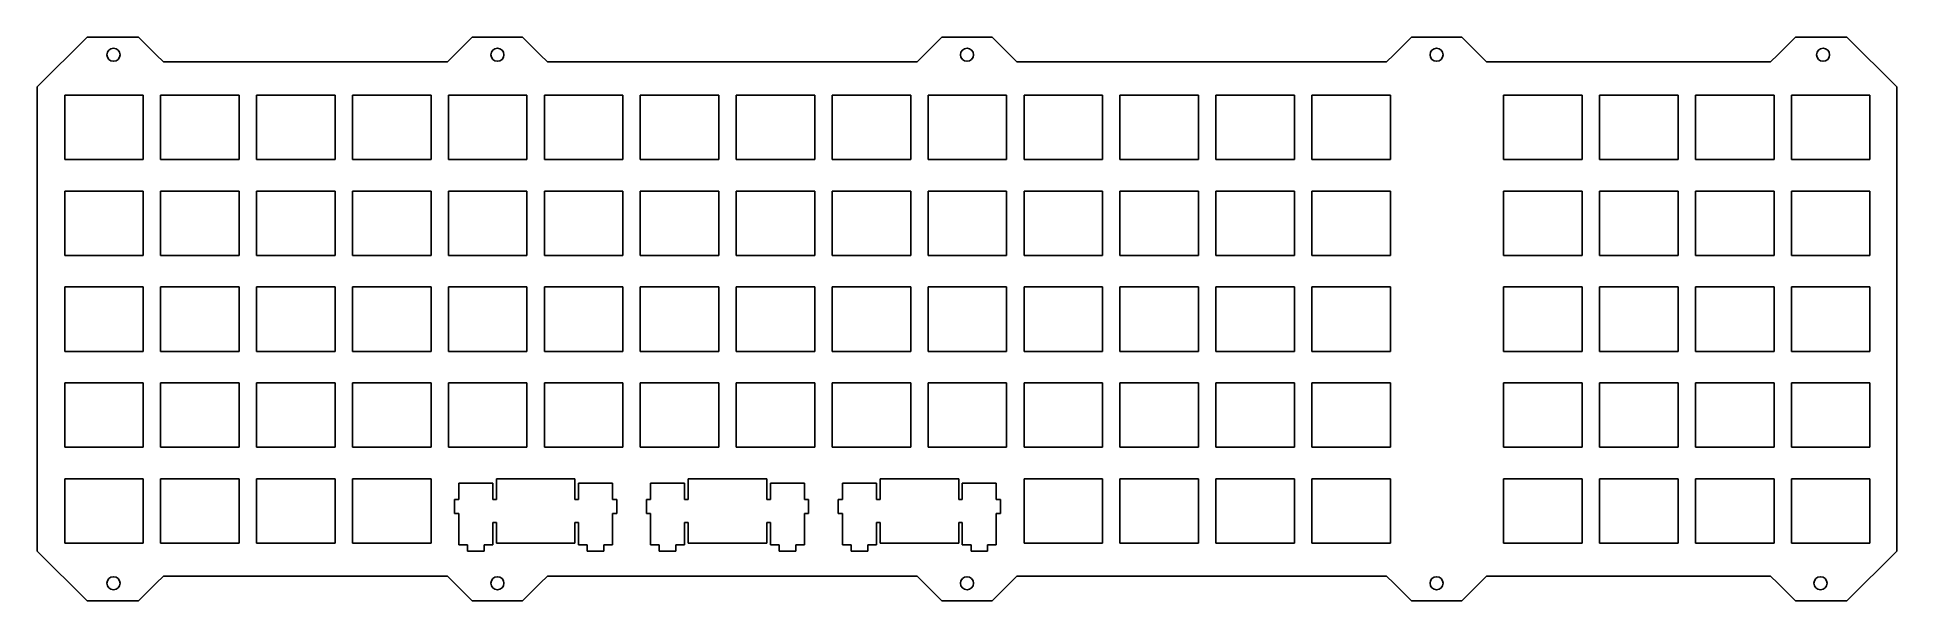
# Model space of a CAD drawing. Extents: x 25 to 394, y 106 to 218.
import ezdxf

# ---------------------------------------------------------------- set-up
doc = ezdxf.new("R2010")
doc.units = 0
doc.header["$LTSCALE"] = 10
doc.layers.get('0').update_dxf_attribs({"linetype": 'CONTINUOUS'})

msp = doc.modelspace()

# ---------------------------------------------------------------- linework, layer by layer
at = {"color": 7, "linetype": 'CONTINUOUS'}
for p, q in [((35, 218), (25.1005, 208.101)), ((35.25, 218), (35, 218)), ((35.25, 218), (45.25, 218)), ((45.25, 218), (48.75, 214.5)), ((108, 214.5), (111.5, 218)), ((111.5, 218), (121.5, 218)), ((121.5, 218), (125, 214.5)), ((201.25, 214.5), (204.75, 218)), ((204.75, 218), (214.75, 218)), ((214.75, 218), (218.25, 214.5)), ((298, 218), (294.5, 214.5)), ((298, 218), (308, 218)), ((308, 218), (311.5, 214.5)), ((374.25, 218), (370.75, 214.5)), ((374.25, 218), (384.25, 218)), ((384.25, 218), (384.5, 218)), ((384.5, 218), (394.398, 208.102)), ((48.75, 214.5), (50.1642, 213.086)), ((108, 214.5), (106.586, 213.086)), ((125, 214.5), (126.414, 213.086)), ((201.25, 214.5), (199.836, 213.086)), ((218.25, 214.5), (219.664, 213.086)), ((294.5, 214.5), (293.086, 213.086)), ((311.5, 214.5), (312.914, 213.086)), ((370.75, 214.5), (369.336, 213.086)), ((50.1642, 213.086), (106.586, 213.086)), ((126.414, 213.086), (199.836, 213.086)), ((219.664, 213.086), (293.086, 213.086)), ((312.914, 213.086), (369.336, 213.086)), ((25.1005, 208.101), (25.1005, 115.899)), ((394.398, 208.102), (394.398, 115.898)), ((30.5704, 206.468), (46.1698, 206.468)), ((30.5704, 193.668), (30.5704, 206.468)), ((46.1698, 206.468), (46.1698, 193.668)), ((49.6204, 206.468), (65.2198, 206.468)), ((49.6204, 193.668), (49.6204, 206.468)), ((65.2198, 206.468), (65.2198, 193.668)), ((68.6703, 206.468), (84.2698, 206.468)), ((68.6703, 193.668), (68.6703, 206.468)), ((84.2698, 206.468), (84.2698, 193.668)), ((87.7203, 206.468), (103.32, 206.468)), ((87.7203, 193.668), (87.7203, 206.468)), ((103.32, 206.468), (103.32, 193.668)), ((106.77, 206.468), (122.368, 206.468)), ((106.77, 193.668), (106.77, 206.468)), ((122.368, 206.468), (122.368, 193.668)), ((125.82, 206.468), (141.418, 206.468)), ((125.82, 193.668), (125.82, 206.468)), ((141.418, 206.468), (141.418, 193.668)), ((144.869, 206.468), (160.47, 206.468)), ((144.869, 193.668), (144.869, 206.468)), ((160.47, 206.468), (160.47, 193.668)), ((163.92, 206.468), (179.52, 206.468)), ((163.92, 193.668), (163.92, 206.468)), ((179.52, 206.468), (179.52, 193.668)), ((182.97, 206.468), (198.57, 206.468)), ((182.97, 193.668), (182.97, 206.468)), ((198.57, 206.468), (198.57, 193.668)), ((202.02, 206.468), (217.62, 206.468)), ((202.02, 193.668), (202.02, 206.468)), ((217.62, 206.468), (217.62, 193.668)), ((221.07, 206.468), (236.67, 206.468)), ((221.07, 193.668), (221.07, 206.468)), ((236.67, 206.468), (236.67, 193.668)), ((240.12, 206.468), (255.72, 206.468)), ((240.12, 193.668), (240.12, 206.468)), ((255.72, 206.468), (255.72, 193.668)), ((259.17, 206.468), (274.77, 206.468)), ((259.17, 193.668), (259.17, 206.468)), ((274.77, 206.468), (274.77, 193.668)), ((278.22, 206.468), (293.82, 206.468)), ((278.22, 193.668), (278.22, 206.468)), ((293.82, 206.468), (293.82, 193.668)), ((316.32, 206.468), (331.92, 206.468)), ((316.32, 193.668), (316.32, 206.468)), ((331.92, 206.468), (331.92, 193.668)), ((335.37, 206.468), (350.97, 206.468)), ((335.37, 193.668), (335.37, 206.468)), ((350.97, 206.468), (350.97, 193.668)), ((354.42, 206.468), (370.02, 206.468)), ((354.42, 193.668), (354.42, 206.468)), ((370.02, 206.468), (370.02, 193.668)), ((373.47, 206.468), (389.07, 206.468)), ((373.47, 193.668), (373.47, 206.468)), ((389.07, 206.468), (389.07, 193.668)), ((46.1698, 193.668), (30.5704, 193.668)), ((65.2198, 193.668), (49.6204, 193.668)), ((84.2698, 193.668), (68.6703, 193.668)), ((103.32, 193.668), (87.7203, 193.668)), ((122.368, 193.668), (106.77, 193.668)), ((141.418, 193.668), (125.82, 193.668)), ((160.47, 193.668), (144.869, 193.668)), ((179.52, 193.668), (163.92, 193.668)), ((198.57, 193.668), (182.97, 193.668)), ((217.62, 193.668), (202.02, 193.668)), ((236.67, 193.668), (221.07, 193.668)), ((255.72, 193.668), (240.12, 193.668)), ((274.77, 193.668), (259.17, 193.668)), ((293.82, 193.668), (278.22, 193.668)), ((331.92, 193.668), (316.32, 193.668)), ((350.97, 193.668), (335.37, 193.668)), ((370.02, 193.668), (354.42, 193.668)), ((389.07, 193.668), (373.47, 193.668)), ((30.5704, 187.418), (46.1698, 187.418)), ((30.5704, 174.618), (30.5704, 187.418)), ((46.1698, 187.418), (46.1698, 174.618)), ((49.6204, 187.418), (65.2198, 187.418)), ((49.6204, 174.618), (49.6204, 187.418)), ((65.2198, 187.418), (65.2198, 174.618)), ((68.6703, 187.418), (84.2698, 187.418)), ((68.6703, 174.618), (68.6703, 187.418)), ((84.2698, 187.418), (84.2698, 174.618)), ((87.7203, 187.418), (103.32, 187.418)), ((87.7203, 174.618), (87.7203, 187.418)), ((103.32, 187.418), (103.32, 174.618)), ((106.77, 187.418), (122.368, 187.418)), ((106.77, 174.618), (106.77, 187.418)), ((122.368, 187.418), (122.368, 174.618)), ((125.82, 187.418), (141.418, 187.418)), ((125.82, 174.618), (125.82, 187.418)), ((141.418, 187.418), (141.418, 174.618)), ((144.869, 187.418), (160.47, 187.418)), ((144.869, 174.618), (144.869, 187.418)), ((160.47, 187.418), (160.47, 174.618)), ((163.92, 187.418), (179.52, 187.418)), ((163.92, 174.618), (163.92, 187.418)), ((179.52, 187.418), (179.52, 174.618)), ((182.97, 187.418), (198.57, 187.418)), ((182.97, 174.618), (182.97, 187.418)), ((198.57, 187.418), (198.57, 174.618)), ((202.02, 187.418), (217.62, 187.418)), ((202.02, 174.618), (202.02, 187.418)), ((217.62, 187.418), (217.62, 174.618)), ((221.07, 187.418), (236.67, 187.418)), ((221.07, 174.618), (221.07, 187.418)), ((236.67, 187.418), (236.67, 174.618)), ((240.12, 187.418), (255.72, 187.418)), ((240.12, 174.618), (240.12, 187.418)), ((255.72, 187.418), (255.72, 174.618)), ((259.17, 187.418), (274.77, 187.418)), ((259.17, 174.618), (259.17, 187.418)), ((274.77, 187.418), (274.77, 174.618)), ((278.22, 187.418), (293.82, 187.418)), ((278.22, 174.618), (278.22, 187.418)), ((293.82, 187.418), (293.82, 174.618)), ((316.32, 187.418), (331.92, 187.418)), ((316.32, 174.618), (316.32, 187.418)), ((331.92, 187.418), (331.92, 174.618)), ((335.37, 187.418), (350.97, 187.418)), ((335.37, 174.618), (335.37, 187.418)), ((350.97, 187.418), (350.97, 174.618)), ((354.42, 187.418), (370.02, 187.418)), ((354.42, 174.618), (354.42, 187.418)), ((370.02, 187.418), (370.02, 174.618)), ((373.47, 187.418), (389.07, 187.418)), ((373.47, 174.618), (373.47, 187.418)), ((389.07, 187.418), (389.07, 174.618)), ((46.1698, 174.618), (30.5704, 174.618)), ((65.2198, 174.618), (49.6204, 174.618)), ((84.2698, 174.618), (68.6703, 174.618)), ((103.32, 174.618), (87.7203, 174.618)), ((122.368, 174.618), (106.77, 174.618)), ((141.418, 174.618), (125.82, 174.618)), ((160.47, 174.618), (144.869, 174.618)), ((179.52, 174.618), (163.92, 174.618)), ((198.57, 174.618), (182.97, 174.618)), ((217.62, 174.618), (202.02, 174.618)), ((236.67, 174.618), (221.07, 174.618)), ((255.72, 174.618), (240.12, 174.618)), ((274.77, 174.618), (259.17, 174.618)), ((293.82, 174.618), (278.22, 174.618)), ((331.92, 174.618), (316.32, 174.618)), ((350.97, 174.618), (335.37, 174.618)), ((370.02, 174.618), (354.42, 174.618)), ((389.07, 174.618), (373.47, 174.618)), ((30.5704, 168.368), (46.1698, 168.368)), ((30.5704, 155.568), (30.5704, 168.368)), ((46.1698, 168.368), (46.1698, 155.568)), ((49.6204, 168.368), (65.2198, 168.368)), ((49.6204, 155.568), (49.6204, 168.368)), ((65.2198, 168.368), (65.2198, 155.568)), ((68.6703, 168.368), (84.2698, 168.368)), ((68.6703, 155.568), (68.6703, 168.368)), ((84.2698, 168.368), (84.2698, 155.568)), ((87.7203, 168.368), (103.32, 168.368)), ((87.7203, 155.568), (87.7203, 168.368)), ((103.32, 168.368), (103.32, 155.568)), ((106.77, 168.368), (122.368, 168.368)), ((106.77, 155.568), (106.77, 168.368)), ((122.368, 168.368), (122.368, 155.568)), ((125.82, 168.368), (141.418, 168.368)), ((125.82, 155.568), (125.82, 168.368)), ((141.418, 168.368), (141.418, 155.568)), ((144.869, 168.368), (160.47, 168.368)), ((144.869, 155.568), (144.869, 168.368)), ((160.47, 168.368), (160.47, 155.568)), ((163.92, 168.368), (179.52, 168.368)), ((163.92, 155.568), (163.92, 168.368)), ((179.52, 168.368), (179.52, 155.568)), ((182.97, 168.368), (198.57, 168.368)), ((182.97, 155.568), (182.97, 168.368)), ((198.57, 168.368), (198.57, 155.568)), ((202.02, 168.368), (217.62, 168.368)), ((202.02, 155.568), (202.02, 168.368)), ((217.62, 168.368), (217.62, 155.568)), ((221.07, 168.368), (236.67, 168.368)), ((221.07, 155.568), (221.07, 168.368)), ((236.67, 168.368), (236.67, 155.568)), ((240.12, 168.368), (255.72, 168.368)), ((240.12, 155.568), (240.12, 168.368)), ((255.72, 168.368), (255.72, 155.568)), ((259.17, 168.368), (274.77, 168.368)), ((259.17, 155.568), (259.17, 168.368)), ((274.77, 168.368), (274.77, 155.568)), ((278.22, 168.368), (293.82, 168.368)), ((278.22, 155.568), (278.22, 168.368)), ((293.82, 168.368), (293.82, 155.568)), ((316.32, 168.368), (331.92, 168.368)), ((316.32, 155.568), (316.32, 168.368)), ((331.92, 168.368), (331.92, 155.568)), ((335.37, 168.368), (350.97, 168.368)), ((335.37, 155.568), (335.37, 168.368)), ((350.97, 168.368), (350.97, 155.568)), ((354.42, 168.368), (370.02, 168.368)), ((354.42, 155.568), (354.42, 168.368)), ((370.02, 168.368), (370.02, 155.568)), ((373.47, 168.368), (389.07, 168.368)), ((373.47, 155.568), (373.47, 168.368)), ((389.07, 168.368), (389.07, 155.568)), ((46.1698, 155.568), (30.5704, 155.568)), ((65.2198, 155.568), (49.6204, 155.568)), ((84.2698, 155.568), (68.6703, 155.568)), ((103.32, 155.568), (87.7203, 155.568)), ((122.368, 155.568), (106.77, 155.568)), ((141.418, 155.568), (125.82, 155.568)), ((160.47, 155.568), (144.869, 155.568)), ((179.52, 155.568), (163.92, 155.568)), ((198.57, 155.568), (182.97, 155.568)), ((217.62, 155.568), (202.02, 155.568)), ((236.67, 155.568), (221.07, 155.568)), ((255.72, 155.568), (240.12, 155.568)), ((274.77, 155.568), (259.17, 155.568)), ((293.82, 155.568), (278.22, 155.568)), ((331.92, 155.568), (316.32, 155.568)), ((350.97, 155.568), (335.37, 155.568)), ((370.02, 155.568), (354.42, 155.568)), ((389.07, 155.568), (373.47, 155.568)), ((30.5704, 149.318), (46.1698, 149.318)), ((30.5704, 136.517), (30.5704, 149.318)), ((46.1698, 149.318), (46.1698, 136.517)), ((49.6204, 149.318), (65.2198, 149.318)), ((49.6204, 136.517), (49.6204, 149.318)), ((65.2198, 149.318), (65.2198, 136.517)), ((68.6703, 149.318), (84.2698, 149.318)), ((68.6703, 136.517), (68.6703, 149.318)), ((84.2698, 149.318), (84.2698, 136.517)), ((87.7203, 149.318), (103.32, 149.318)), ((87.7203, 136.517), (87.7203, 149.318)), ((103.32, 149.318), (103.32, 136.517)), ((106.77, 149.318), (122.368, 149.318)), ((106.77, 136.517), (106.77, 149.318)), ((122.368, 149.318), (122.368, 136.517)), ((125.82, 149.318), (141.418, 149.318)), ((125.82, 136.517), (125.82, 149.318)), ((141.418, 149.318), (141.418, 136.517)), ((144.869, 149.318), (160.47, 149.318)), ((144.869, 136.517), (144.869, 149.318)), ((160.47, 149.318), (160.47, 136.517)), ((163.92, 149.318), (179.52, 149.318)), ((163.92, 136.517), (163.92, 149.318)), ((179.52, 149.318), (179.52, 136.517)), ((182.97, 149.318), (198.57, 149.318)), ((182.97, 136.517), (182.97, 149.318)), ((198.57, 149.318), (198.57, 136.517)), ((202.02, 149.318), (217.62, 149.318)), ((202.02, 136.517), (202.02, 149.318)), ((217.62, 149.318), (217.62, 136.517)), ((221.07, 149.318), (236.67, 149.318)), ((221.07, 136.517), (221.07, 149.318)), ((236.67, 149.318), (236.67, 136.517)), ((240.12, 149.318), (255.72, 149.318)), ((240.12, 136.517), (240.12, 149.318)), ((255.72, 149.318), (255.72, 136.517)), ((259.17, 149.318), (274.77, 149.318)), ((259.17, 136.517), (259.17, 149.318)), ((274.77, 149.318), (274.77, 136.517)), ((278.22, 149.318), (293.82, 149.318)), ((278.22, 136.517), (278.22, 149.318)), ((293.82, 149.318), (293.82, 136.517)), ((316.32, 149.318), (331.92, 149.318)), ((316.32, 136.517), (316.32, 149.318)), ((331.92, 149.318), (331.92, 136.517)), ((335.37, 149.318), (350.97, 149.318)), ((335.37, 136.517), (335.37, 149.318)), ((350.97, 149.318), (350.97, 136.517)), ((354.42, 149.318), (370.02, 149.318)), ((354.42, 136.517), (354.42, 149.318)), ((370.02, 149.318), (370.02, 136.517)), ((373.47, 149.318), (389.07, 149.318)), ((373.47, 136.517), (373.47, 149.318)), ((389.07, 149.318), (389.07, 136.517)), ((46.1698, 136.517), (30.5704, 136.517)), ((65.2198, 136.517), (49.6204, 136.517)), ((84.2698, 136.517), (68.6703, 136.517)), ((103.32, 136.517), (87.7203, 136.517)), ((122.368, 136.517), (106.77, 136.517)), ((141.418, 136.517), (125.82, 136.517)), ((160.47, 136.517), (144.869, 136.517)), ((179.52, 136.517), (163.92, 136.517)), ((198.57, 136.517), (182.97, 136.517)), ((217.62, 136.517), (202.02, 136.517)), ((236.67, 136.517), (221.07, 136.517)), ((255.72, 136.517), (240.12, 136.517)), ((274.77, 136.517), (259.17, 136.517)), ((293.82, 136.517), (278.22, 136.517)), ((331.92, 136.517), (316.32, 136.517)), ((350.97, 136.517), (335.37, 136.517)), ((370.02, 136.517), (354.42, 136.517)), ((389.07, 136.517), (373.47, 136.517)), ((30.5704, 130.268), (46.1698, 130.268)), ((30.5704, 117.468), (30.5704, 130.268)), ((46.1698, 130.268), (46.1698, 117.468)), ((49.6204, 130.268), (65.2198, 130.268)), ((49.6204, 117.468), (49.6204, 130.268)), ((65.2198, 130.268), (65.2198, 117.468)), ((68.6703, 130.268), (84.2698, 130.268)), ((68.6703, 117.468), (68.6703, 130.268)), ((84.2698, 130.268), (84.2698, 117.468)), ((87.7203, 130.268), (103.32, 130.268)), ((87.7203, 117.468), (87.7203, 130.268)), ((103.32, 130.268), (103.32, 117.468)), ((115.569, 129.397), (108.82, 129.397)), ((108.82, 129.397), (108.82, 126.167)), ((115.569, 126.167), (115.569, 129.397)), ((116.295, 130.268), (116.295, 126.167)), ((131.895, 130.268), (116.295, 130.268)), ((131.895, 126.167), (131.895, 130.268)), ((139.369, 129.397), (132.62, 129.397)), ((132.62, 129.397), (132.62, 126.167)), ((139.369, 126.167), (139.369, 129.397)), ((153.669, 129.397), (146.918, 129.397)), ((146.918, 129.397), (146.918, 126.167)), ((153.669, 126.167), (153.669, 129.397)), ((154.394, 130.268), (154.394, 126.167)), ((169.995, 130.268), (154.394, 130.268)), ((169.995, 126.167), (169.995, 130.268)), ((177.469, 129.397), (170.72, 129.397)), ((170.72, 129.397), (170.72, 126.167)), ((177.469, 126.167), (177.469, 129.397)), ((191.769, 129.397), (185.018, 129.397)), ((185.018, 129.397), (185.018, 126.167)), ((191.769, 126.167), (191.769, 129.397)), ((192.494, 130.268), (192.494, 126.167)), ((208.095, 130.268), (192.494, 130.268)), ((208.095, 126.167), (208.095, 130.268)), ((215.569, 129.397), (208.82, 129.397)), ((208.82, 129.397), (208.82, 126.167)), ((215.569, 126.167), (215.569, 129.397)), ((221.069, 130.268), (236.67, 130.268)), ((221.069, 117.468), (221.069, 130.268)), ((236.67, 130.268), (236.67, 117.468)), ((240.119, 130.268), (255.72, 130.268)), ((240.119, 117.468), (240.119, 130.268)), ((255.72, 130.268), (255.72, 117.468)), ((259.17, 130.268), (274.77, 130.268)), ((259.17, 117.468), (259.17, 130.268)), ((274.77, 130.268), (274.77, 117.468)), ((278.22, 130.268), (293.82, 130.268)), ((278.22, 117.468), (278.22, 130.268)), ((293.82, 130.268), (293.82, 117.468)), ((316.32, 130.268), (331.92, 130.268)), ((316.32, 117.468), (316.32, 130.268)), ((331.92, 130.268), (331.92, 117.468)), ((335.37, 130.268), (350.97, 130.268)), ((335.37, 117.468), (335.37, 130.268)), ((350.97, 130.268), (350.97, 117.468)), ((354.42, 130.268), (370.02, 130.268)), ((354.42, 117.468), (354.42, 130.268)), ((370.02, 130.268), (370.02, 117.468)), ((373.47, 130.268), (389.07, 130.268)), ((373.47, 117.468), (373.47, 130.268)), ((389.07, 130.268), (389.07, 117.468)), ((108.82, 126.167), (107.994, 126.167)), ((107.994, 126.167), (107.994, 123.367)), ((116.295, 126.167), (115.569, 126.167)), ((132.62, 126.167), (131.895, 126.167)), ((140.195, 126.167), (139.369, 126.167)), ((140.195, 123.367), (140.195, 126.167)), ((146.918, 126.167), (146.094, 126.167)), ((146.094, 126.167), (146.094, 123.367)), ((154.394, 126.167), (153.669, 126.167)), ((170.72, 126.167), (169.995, 126.167)), ((178.295, 126.167), (177.469, 126.167)), ((178.295, 123.367), (178.295, 126.167)), ((185.018, 126.167), (184.194, 126.167)), ((184.194, 126.167), (184.194, 123.367)), ((192.494, 126.167), (191.769, 126.167)), ((208.82, 126.167), (208.095, 126.167)), ((216.393, 126.167), (215.569, 126.167)), ((216.393, 123.367), (216.393, 126.167)), ((107.994, 123.367), (108.82, 123.367)), ((108.82, 123.367), (108.82, 117.098)), ((139.369, 117.098), (139.369, 123.367)), ((139.369, 123.367), (140.195, 123.367)), ((146.094, 123.367), (146.918, 123.367)), ((146.918, 123.367), (146.918, 117.098)), ((177.469, 117.098), (177.469, 123.367)), ((177.469, 123.367), (178.295, 123.367)), ((184.194, 123.367), (185.018, 123.367)), ((185.018, 123.367), (185.018, 117.098)), ((215.569, 117.098), (215.569, 123.367)), ((215.569, 123.367), (216.393, 123.367)), ((115.569, 117.098), (115.569, 121.569)), ((115.569, 121.569), (116.295, 121.569)), ((116.295, 121.569), (116.295, 117.468)), ((131.895, 117.468), (131.895, 121.569)), ((131.895, 121.569), (132.62, 121.569)), ((132.62, 121.569), (132.62, 117.098)), ((153.669, 117.098), (153.669, 121.569)), ((153.669, 121.569), (154.394, 121.569)), ((154.394, 121.569), (154.394, 117.468)), ((169.995, 117.468), (169.995, 121.569)), ((169.995, 121.569), (170.72, 121.569)), ((170.72, 121.569), (170.72, 117.098)), ((191.769, 117.098), (191.769, 121.569)), ((191.769, 121.569), (192.494, 121.569)), ((192.494, 121.569), (192.494, 117.468)), ((208.095, 117.468), (208.095, 121.569)), ((208.095, 121.569), (208.82, 121.569)), ((208.82, 121.569), (208.82, 117.098)), ((35, 106), (25.1005, 115.899)), ((46.1698, 117.468), (30.5704, 117.468)), ((65.2198, 117.468), (49.6204, 117.468)), ((84.2698, 117.468), (68.6703, 117.468)), ((103.32, 117.468), (87.7203, 117.468)), ((108.82, 117.098), (110.545, 117.098)), ((110.545, 117.098), (110.545, 115.898)), ((110.545, 115.898), (113.845, 115.898)), ((113.845, 115.898), (113.845, 117.098)), ((113.845, 117.098), (115.569, 117.098)), ((116.295, 117.468), (131.895, 117.468)), ((132.62, 117.098), (134.345, 117.098)), ((134.345, 117.098), (134.345, 115.898)), ((134.345, 115.898), (137.645, 115.898)), ((137.645, 115.898), (137.645, 117.098)), ((137.645, 117.098), (139.369, 117.098)), ((146.918, 117.098), (148.645, 117.098)), ((148.645, 117.098), (148.645, 115.898)), ((148.645, 115.898), (151.945, 115.898)), ((151.945, 115.898), (151.945, 117.098)), ((151.945, 117.098), (153.669, 117.098)), ((154.394, 117.468), (169.995, 117.468)), ((170.72, 117.098), (172.445, 117.098)), ((172.445, 117.098), (172.445, 115.898)), ((172.445, 115.898), (175.745, 115.898)), ((175.745, 115.898), (175.745, 117.098)), ((175.745, 117.098), (177.469, 117.098)), ((185.018, 117.098), (186.743, 117.098)), ((186.743, 117.098), (186.743, 115.898)), ((186.743, 115.898), (190.045, 115.898)), ((190.045, 115.898), (190.045, 117.098)), ((190.045, 117.098), (191.769, 117.098)), ((192.494, 117.468), (208.095, 117.468)), ((208.82, 117.098), (210.545, 117.098)), ((210.545, 117.098), (210.545, 115.898)), ((210.545, 115.898), (213.845, 115.898)), ((213.845, 115.898), (213.845, 117.098)), ((213.845, 117.098), (215.569, 117.098)), ((236.67, 117.468), (221.069, 117.468)), ((255.72, 117.468), (240.119, 117.468)), ((274.77, 117.468), (259.17, 117.468)), ((293.82, 117.468), (278.22, 117.468)), ((331.92, 117.468), (316.32, 117.468)), ((350.97, 117.468), (335.37, 117.468)), ((370.02, 117.468), (354.42, 117.468)), ((389.07, 117.468), (373.47, 117.468)), ((384.5, 106), (394.398, 115.898)), ((48.75, 109.5), (50.1642, 110.914)), ((50.1642, 110.914), (106.586, 110.914)), ((108, 109.5), (106.586, 110.914)), ((125, 109.5), (126.414, 110.914)), ((126.414, 110.914), (199.836, 110.914)), ((201.25, 109.5), (199.836, 110.914)), ((218.25, 109.5), (219.664, 110.914)), ((219.664, 110.914), (293.086, 110.914)), ((294.5, 109.5), (293.086, 110.914)), ((311.5, 109.5), (312.914, 110.914)), ((312.914, 110.914), (369.336, 110.914)), ((370.75, 109.5), (369.336, 110.914)), ((45.25, 106), (48.75, 109.5)), ((108, 109.5), (111.5, 106)), ((121.5, 106), (125, 109.5)), ((201.25, 109.5), (204.75, 106)), ((214.75, 106), (218.25, 109.5)), ((294.5, 109.5), (298, 106)), ((311.5, 109.5), (308, 106)), ((370.75, 109.5), (374.25, 106)), ((35.25, 106), (35, 106)), ((45.25, 106), (35.25, 106)), ((121.5, 106), (111.5, 106)), ((214.75, 106), (204.75, 106)), ((308, 106), (298, 106)), ((384.25, 106), (374.25, 106)), ((384.25, 106), (384.5, 106))]:
    msp.add_line(p, q, dxfattribs=at)
for centre in [(40.25, 214.5), (116.5, 214.5), (209.75, 214.5), (303, 214.5), (379.75, 214.5), (40.25, 109.5), (116.5, 109.5), (209.75, 109.5), (303, 109.5), (379.25, 109.5)]:
    msp.add_circle(centre, 1.3, dxfattribs=at)

doc.saveas('drawing.dxf')
